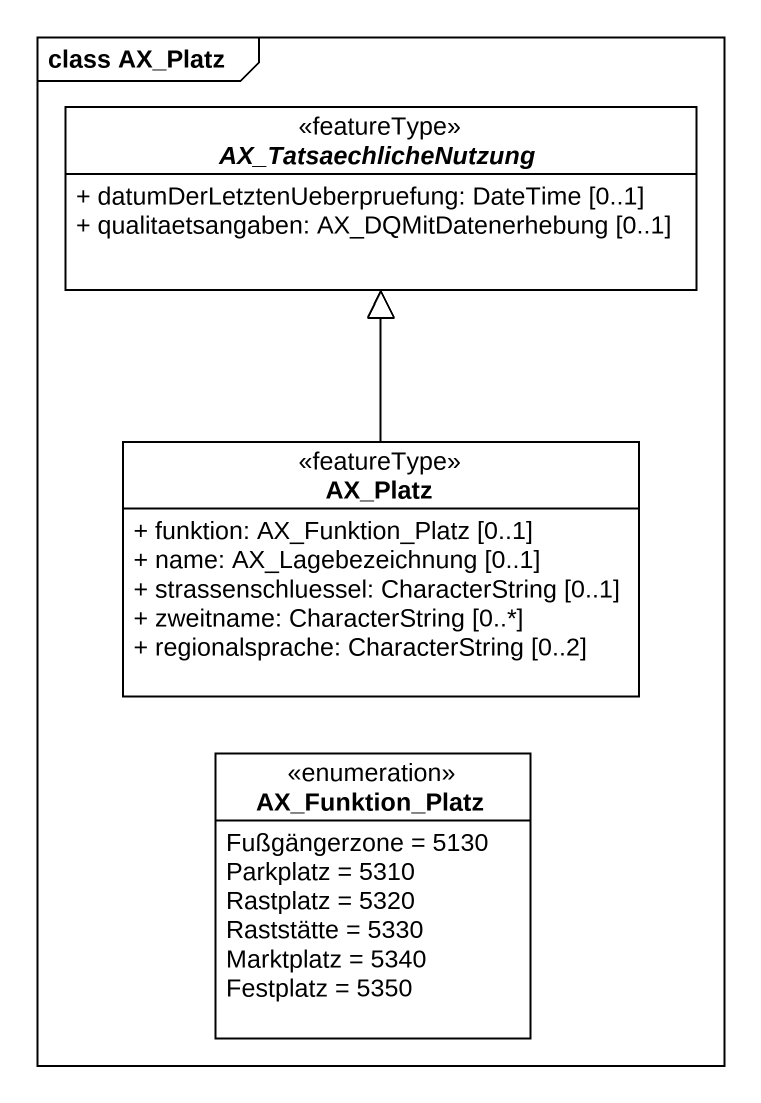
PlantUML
@startuml
mainframe class AX_Platz
hide circle
hide empty members
skinparam classAttributeIconSize 0
abstract class AX_TatsaechlicheNutzung <<featureType>> {
  + datumDerLetztenUeberpruefung: DateTime [0..1]
  + qualitaetsangaben: AX_DQMitDatenerhebung [0..1]
}
class AX_Platz <<featureType>> {
  + funktion: AX_Funktion_Platz [0..1]
  + name: AX_Lagebezeichnung [0..1]
  + strassenschluessel: CharacterString [0..1]
  + zweitname: CharacterString [0..*]
  + regionalsprache: CharacterString [0..2]
}
enum AX_Funktion_Platz {
  Fußgängerzone = 5130
  Parkplatz = 5310
  Rastplatz = 5320
  Raststätte = 5330
  Marktplatz = 5340
  Festplatz = 5350
}
AX_Platz -up-|> AX_TatsaechlicheNutzung
@enduml
